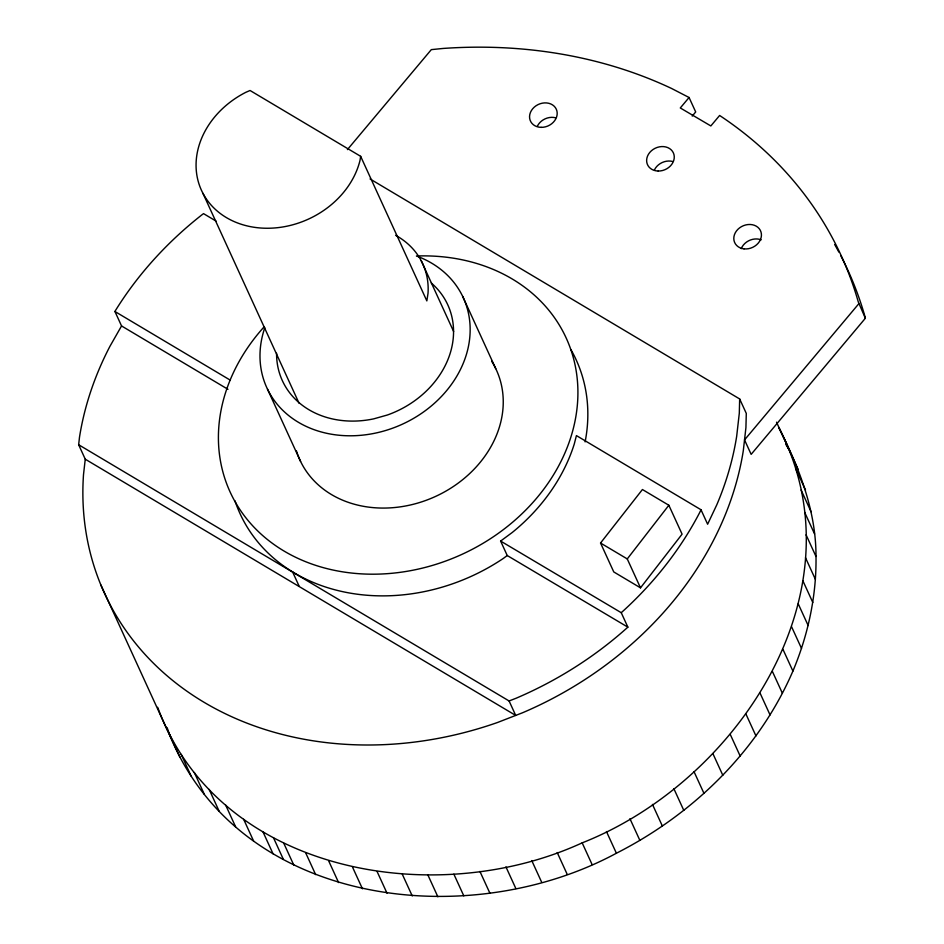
<?xml version="1.0" encoding="UTF-8"?>
<svg xmlns="http://www.w3.org/2000/svg" width="944" height="944" viewBox="0 0 944 944"><rect width="100%" height="100%" fill="white"/><g stroke="black" fill="none" stroke-linecap="round" stroke-linejoin="round"><path stroke-width="1.42" d="M370.072 178.959L739.671 398.958L739.305 413.165L736.686 436.211A341.221 282.881 -24.6 0 1 716.791 504.816L707.622 524.215L701.003 509.748L576.418 435.597L574.271 444.022A184.823 153.223 -24.6 0 1 512.179 532.534L500.615 541.077L507.235 555.532L627.866 627.158A341.221 282.881 -24.6 0 1 515.979 698.289L509.087 700.967L78.647 444.742L79.497 437.225A341.221 282.881 -24.6 0 1 109.893 346.401L121.552 325.951L114.932 311.496L115.616 310.281A341.221 282.881 -24.6 0 1 201.886 214.854L203.538 213.639L216.129 221.132M157.66 707.28C218.996 873.884 435.172 910.405 582.177 842.862C737.96 781.431 864.149 590.614 778.67 427.337C799.072 467.587 816.076 510.68 816.005 556.512C816.56 595.817 808.123 634.911 792.913 671.078C758.634 750.657 693.097 814.271 616.397 853.234C468.79 932.873 241.475 906.936 170.392 736.816L100.89 585.02M78.647 444.742L85.255 459.197L83.497 474.726A341.221 282.881 -24.6 0 0 497.653 722.443L522.598 712.744A341.221 282.881 -24.6 0 0 743.306 450.666L745.925 427.62L746.291 413.413L739.671 398.958M360.655 156.326L360.042 160.291A85.302 70.717 -24.6 0 1 226.348 217.568A85.302 70.717 -24.6 0 1 245.829 92.311L250.054 90.494L360.655 156.326L426.841 300.9L428.021 293.336A85.302 70.717 -24.6 0 0 395.619 235.316M701.003 509.748L699.669 512.58A341.221 282.881 -24.6 0 1 621.246 612.703L627.866 627.158M640.504 587.841L627.264 558.931L668.848 505.252L642.427 489.523L600.537 543.024L613.765 571.934L640.504 587.841L682.087 534.162L668.848 505.252M347.416 149.6L431.314 49.631L443.243 48.439A469.18 388.963 -24.6 0 1 671.585 88.476L689.073 97.503L695.693 111.958L692.223 116.088M689.073 97.503L680.294 107.958L710.844 125.941L719.623 115.475A469.18 388.963 -24.6 0 1 858.285 301.915L865.353 318.258L751.153 454.359L744.533 439.904L858.745 303.803M507.235 555.532L503.388 558.388A184.823 153.223 -24.6 0 1 235.009 500.886M600.537 543.024L627.264 558.931M114.932 311.496L230.218 380.125M500.615 541.077L621.246 612.703M121.552 325.951L227.976 389.306M85.255 459.197L515.707 715.422L509.087 700.967M785.762 444.235L788.594 449.025M776.534 422.192L798.022 469.133M795.591 468.389L805.527 490.066M801.114 490.019L811.038 511.707M804.618 512.214L814.542 533.891M806.082 534.835L816.005 556.512M805.503 557.739L815.427 579.427M802.872 580.784L812.808 602.473M798.223 603.841L808.158 625.53M791.579 626.757L801.515 648.445M782.977 649.389L792.913 671.078M772.475 671.609L782.399 693.297M760.132 693.262L770.056 714.95M746.02 714.23L755.955 735.919M730.243 734.385L740.179 756.073M712.885 753.583L722.809 775.272M694.052 771.732L703.988 793.42M462.643 296.345L495.742 368.632M673.874 788.7L683.798 810.389M421.236 260.768L453.627 331.497M652.457 804.394L662.381 826.071M629.943 818.708L639.867 840.384M606.461 831.558L616.397 853.234M582.177 842.862L592.1 864.551M557.22 852.55L567.155 874.238M531.755 860.574L541.679 882.262M202.984 193.414L299.047 403.218M505.937 866.875L515.861 888.564M267.482 389.14L300.581 461.427M479.918 871.418L489.853 893.107M453.875 874.168L463.799 895.856M292.593 571.899L299.213 586.354M427.951 875.112L437.874 896.8M402.309 874.25L412.233 895.939M377.116 871.572L387.04 893.26M352.513 867.111L362.449 888.8M328.677 860.893L338.601 882.581M305.726 852.939L315.65 874.628M283.814 843.322L293.749 864.999M273.453 837.694L283.377 859.382M263.081 832.077L273.017 853.765M243.658 819.298L253.582 840.986M225.64 805.043L235.575 826.732M209.167 789.408L219.091 811.097M194.322 772.499L204.258 794.187M181.213 754.409L191.136 776.086M169.896 735.246L179.832 756.935M167.112 727.659L170.392 736.816M865.353 318.258L864.905 316.37A469.18 388.963 -24.6 0 0 840.892 255.93M834.661 244.496A469.18 388.963 -24.6 0 1 838.862 252.095M537.396 126.142A14.219 11.788 -24.6 0 1 555.697 117.823M654.475 169.826A14.219 11.788 -24.6 0 1 672.789 161.507M741.252 248.638A14.219 11.788 -24.6 0 1 761.171 239.823M431.255 282.976A90.99 75.437 -24.6 0 1 387.347 415.018L373.682 418.865A90.99 75.437 -24.6 0 1 276.58 353.257M416.422 256.001A184.823 153.223 -24.6 0 1 569.279 441.863A184.823 153.223 -24.6 0 1 308.747 562.907A184.823 153.223 -24.6 0 1 264.226 326.718M417.319 256.296A108.053 89.574 -24.6 0 1 459.775 370.815A108.053 89.574 -24.6 0 1 326.471 433.249A108.053 89.574 -24.6 0 1 264.804 327.721M491.635 361.245A108.053 89.574 -24.6 0 1 435.621 496.402A108.053 89.574 -24.6 0 1 296.463 450.949M571.096 349.917A184.823 153.223 -24.6 0 1 585.115 441.886M541.101 127.357A14.219 11.788 -24.6 0 0 556.311 109.233A14.219 11.788 -24.6 0 0 532.687 108.761A14.219 11.788 -24.6 0 0 541.101 127.357M658.192 171.041A14.219 11.788 -24.6 0 0 673.391 152.916A14.219 11.788 -24.6 0 0 649.767 152.444A14.219 11.788 -24.6 0 0 658.192 171.041M744.014 248.862A14.219 11.788 -24.6 0 0 760.982 231.929A14.219 11.788 -24.6 0 0 737.854 229.357A14.219 11.788 -24.6 0 0 744.014 248.862"/></g></svg>
